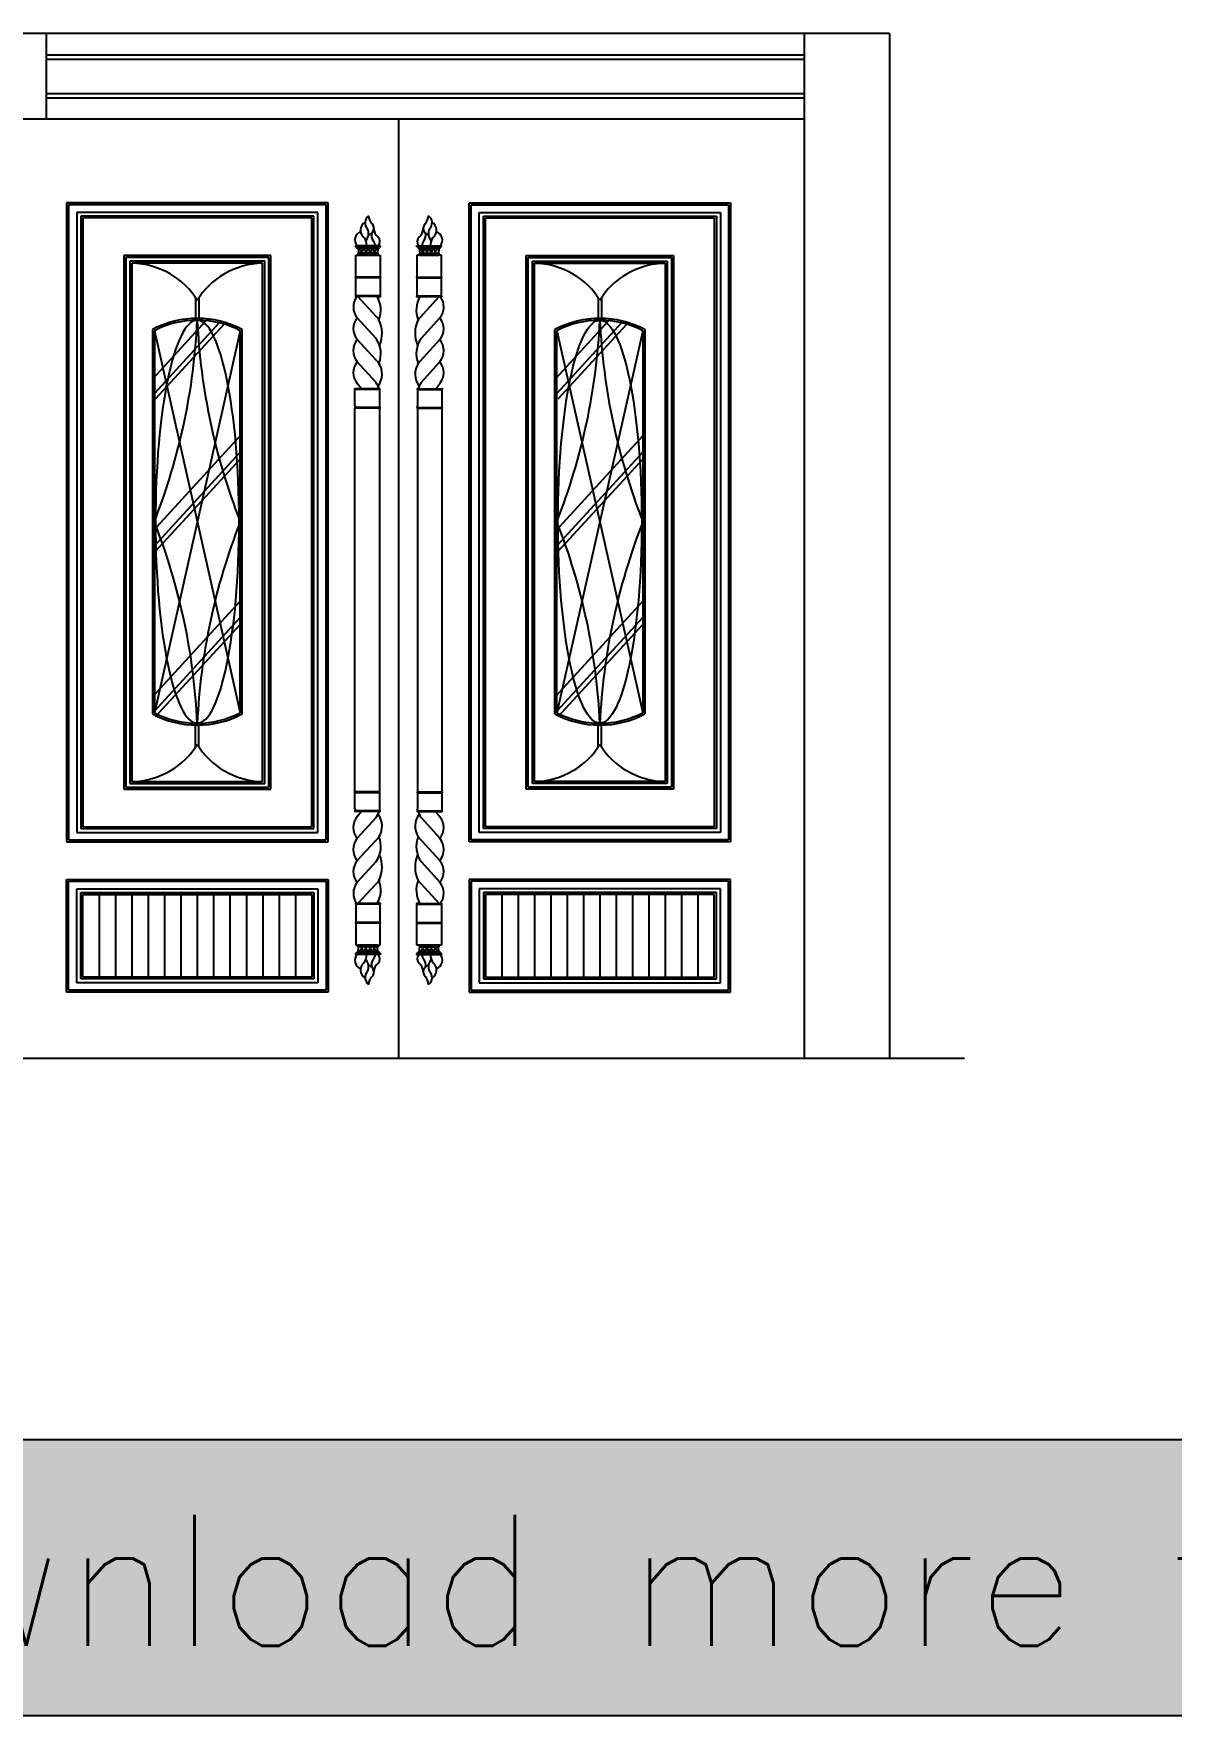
# Model space of a CAD drawing. Header units: millimetres. Extents: x 981 to 33574, y 16402 to 34985.
# Drawn here: x 19727 to 22392, y 16402 to 20340 of the extents above; entities that cross this region are included whole.
import ezdxf

# ---------------------------------------------------------------- set-up
doc = ezdxf.new("R2010")
doc.units = ezdxf.units.MM
doc.layers.add('www.cad-blocks.net', color=7, linetype='Continuous')
doc.styles.get("Standard").update_dxf_attribs({"font": 'arial.ttf'})

# ---------------------------------------------------------------- blocks, each defined once
blk = doc.blocks.new('A$C768826BD')
for p, q in [((4412.8, 2400), (212.8, 2400)), ((2437.8, 2200), (2437.8, 2400)), ((4212.8, 2400), (4212.8, 0)), ((4412.8, 2400), (4412.8, 0)), ((2437.8, 2350), (4212.8, 2350)), ((2437.8, 2340), (4212.8, 2340)), ((2437.8, 2260), (4212.8, 2260)), ((2437.8, 2250), (4212.8, 2250)), ((4212.8, 2200), (412.8, 2200)), ((3262.8, 2200), (3262.8, 0)), ((2485, 2003.4), (2485, 507.4)), ((3097.7, 2003.4), (2485, 2003.4)), ((2489.8, 1999), (2489.8, 511.8)), ((3092.9, 1999), (2489.8, 1999)), ((2508.9, 1981.4), (2508.9, 529.4)), ((3073.8, 1981.4), (2508.9, 1981.4)), ((2518.5, 1972.6), (2518.5, 538.2)), ((3064.2, 1972.6), (2518.5, 1972.6)), ((3064.2, 538.2), (3064.2, 1972.6)), ((3073.8, 529.4), (3073.8, 1981.4)), ((3092.9, 511.8), (3092.9, 1999)), ((3097.7, 507.4), (3097.7, 2003.4)), ((3428, 507.4), (3428, 2003.4)), ((3428, 2003.4), (4040.7, 2003.4)), ((3432.8, 511.8), (3432.8, 1999)), ((3432.8, 1999), (4035.9, 1999)), ((3451.9, 529.4), (3451.9, 1981.4)), ((3451.9, 1981.4), (4016.8, 1981.4)), ((3461.5, 538.2), (3461.5, 1972.6)), ((3461.5, 1972.6), (4007.2, 1972.6)), ((4007.2, 1972.6), (4007.2, 538.2)), ((4016.8, 1981.4), (4016.8, 529.4)), ((4035.9, 1999), (4035.9, 511.8)), ((4040.7, 2003.4), (4040.7, 507.4)), ((2523.3, 1968.2), (2523.3, 542.6)), ((3059.4, 1968.2), (2523.3, 1968.2)), ((3059.4, 542.6), (3059.4, 1968.2)), ((3466.3, 542.6), (3466.3, 1968.2)), ((3466.3, 1968.2), (4002.4, 1968.2)), ((4002.4, 1968.2), (4002.4, 542.6)), ((3220.5, 1903.4), (3162.1, 1903.4)), ((3162.1, 1901.2), (3162.1, 1903.4)), ((3162.4, 1901.2), (3162.1, 1901.2)), ((3220.2, 1901.2), (3162.4, 1901.2)), ((3215.4, 1897.7), (3167.2, 1897.7)), ((3167.2, 1896.8), (3167.2, 1897.7)), ((3215.4, 1896.8), (3167.2, 1896.8)), ((3168.4, 1896.8), (3167.2, 1896.8)), ((3214.3, 1896.8), (3168.4, 1896.8)), ((3168.4, 1896.8), (3169.3, 1885.8)), ((3214.3, 1896.8), (3213.3, 1885.8)), ((3214.3, 1896.8), (3215.4, 1896.8)), ((3215.4, 1896.8), (3215.4, 1897.7)), ((3220.2, 1901.2), (3220.5, 1901.2)), ((3220.5, 1901.2), (3220.5, 1903.4)), ((3305.2, 1901.2), (3305.2, 1903.4)), ((3305.2, 1903.4), (3363.6, 1903.4)), ((3305.5, 1901.2), (3305.2, 1901.2)), ((3305.5, 1901.2), (3363.3, 1901.2)), ((3310.2, 1896.8), (3310.2, 1897.7)), ((3310.2, 1897.7), (3358.5, 1897.7)), ((3311.4, 1896.8), (3310.2, 1896.8)), ((3310.2, 1896.8), (3358.5, 1896.8)), ((3311.4, 1896.8), (3312.4, 1885.8)), ((3311.4, 1896.8), (3357.3, 1896.8)), ((3357.3, 1896.8), (3356.4, 1885.8)), ((3357.3, 1896.8), (3358.5, 1896.8)), ((3358.5, 1896.8), (3358.5, 1897.7)), ((3363.3, 1901.2), (3363.6, 1901.2)), ((3363.6, 1901.2), (3363.6, 1903.4)), ((2619.1, 1880.2), (2619.1, 630.6)), ((2963.7, 1880.2), (2619.1, 1880.2)), ((2623.8, 1875.8), (2623.8, 635)), ((2958.9, 1875.8), (2623.8, 1875.8)), ((2633.4, 1867), (2633.4, 643.8)), ((2949.3, 1867), (2633.4, 1867)), ((2638.2, 1862.6), (2638.2, 648.2)), ((2944.5, 1862.6), (2638.2, 1862.6)), ((2944.5, 648.2), (2944.5, 1862.6)), ((2949.3, 643.8), (2949.3, 1867)), ((2958.9, 635), (2958.9, 1875.8)), ((2963.7, 630.6), (2963.7, 1880.2)), ((3162.6, 1829.9), (3162.6, 1881.4)), ((3162.6, 1881.4), (3220, 1881.4)), ((3213.9, 1885.8), (3168.7, 1885.8)), ((3168.7, 1885.8), (3168.7, 1885)), ((3213.9, 1885), (3168.7, 1885)), ((3213.9, 1882.1), (3168.7, 1882.1)), ((3168.7, 1882.1), (3168.7, 1881.4)), ((3213.9, 1881.4), (3168.7, 1881.4)), ((3213.3, 1885.8), (3169.3, 1885.8)), ((3213.9, 1885.8), (3213.9, 1885)), ((3213.9, 1882.1), (3213.9, 1881.4)), ((3220, 1881.4), (3220, 1829.9)), ((3363.1, 1881.4), (3305.6, 1881.4)), ((3305.6, 1881.4), (3305.6, 1829.9)), ((3311.7, 1885.8), (3311.7, 1885)), ((3311.7, 1885.8), (3357, 1885.8)), ((3311.7, 1885), (3357, 1885)), ((3311.7, 1882.1), (3311.7, 1881.4)), ((3311.7, 1882.1), (3357, 1882.1)), ((3311.7, 1881.4), (3357, 1881.4)), ((3312.4, 1885.8), (3356.4, 1885.8)), ((3357, 1885.8), (3357, 1885)), ((3357, 1882.1), (3357, 1881.4)), ((3363.1, 1829.9), (3363.1, 1881.4)), ((3562, 630.6), (3562, 1880.2)), ((3562, 1880.2), (3906.6, 1880.2)), ((3566.8, 635), (3566.8, 1875.8)), ((3566.8, 1875.8), (3901.8, 1875.8)), ((3576.4, 643.8), (3576.4, 1867)), ((3576.4, 1867), (3892.3, 1867)), ((3581.2, 648.2), (3581.2, 1862.6)), ((3581.2, 1862.6), (3887.5, 1862.6)), ((3887.5, 1862.6), (3887.5, 648.2)), ((3892.3, 1867), (3892.3, 643.8)), ((3901.8, 1875.8), (3901.8, 635)), ((3906.6, 1880.2), (3906.6, 630.6)), ((3220, 1829.9), (3162.6, 1829.9)), ((3220, 1828.1), (3162.6, 1828.1)), ((3162.6, 1785.9), (3162.6, 1828.1)), ((3220, 1828.1), (3220, 1785.9)), ((3305.6, 1829.9), (3363.1, 1829.9)), ((3305.6, 1828.1), (3305.6, 1785.9)), ((3305.6, 1828.1), (3363.1, 1828.1)), ((3363.1, 1785.9), (3363.1, 1828.1)), ((2787.5, 1780.9), (2787.5, 1733.1)), ((2795.2, 1780.9), (2795.2, 1733.1)), ((3220.1, 1784.1), (3162.5, 1784.1)), ((3220, 1785.9), (3162.6, 1785.9)), ((3218.6, 1728.1), (3167.6, 1784.1)), ((3305.6, 1785.9), (3363.1, 1785.9)), ((3305.6, 1784.1), (3363.2, 1784.1)), ((3307.1, 1728.1), (3358.1, 1784.1)), ((3730.5, 1780.9), (3730.5, 1733.1)), ((3738.2, 1780.9), (3738.2, 1733.1)), ((3210.1, 1685.8), (3166, 1734.2)), ((3315.6, 1685.8), (3359.7, 1734.2)), ((2686.1, 1706.7), (2686.1, 807.1)), ((2688.2, 1592.7), (2812, 1727.8)), ((2690.9, 1704.2), (2690.9, 809.6)), ((2690.9, 1704.2), (2891.8, 809.6)), ((2891.8, 1704.2), (2690.9, 809.6)), ((2691.6, 1558.2), (2842.4, 1722.7)), ((2693.8, 1544.6), (2854.3, 1719.5)), ((2891.8, 809.6), (2891.8, 1704.2)), ((2896.6, 807.1), (2896.6, 1706.7)), ((3629.1, 807.1), (3629.1, 1706.7)), ((3631.1, 1592.7), (3755, 1727.8)), ((3834.8, 1704.2), (3633.9, 809.6)), ((3633.9, 1704.2), (3834.8, 809.6)), ((3633.9, 809.6), (3633.9, 1704.2)), ((3634.5, 1558.2), (3785.4, 1722.7)), ((3636.8, 1544.6), (3797.2, 1719.5)), ((3834.8, 1704.2), (3834.8, 809.6)), ((3839.6, 1706.7), (3839.6, 807.1)), ((3218.6, 1625.8), (3166, 1683.6)), ((3307.1, 1625.8), (3359.7, 1683.6)), ((3210.1, 1582.8), (3166, 1631.2)), ((3315.6, 1582.8), (3359.7, 1631.2)), ((3175.8, 1568.5), (3166, 1580.6)), ((3349.9, 1568.5), (3359.7, 1580.6)), ((3218.2, 1568.5), (3160.8, 1568.5)), ((3218.2, 1566.8), (3160.8, 1566.8)), ((3160.8, 1529.3), (3160.8, 1566.8)), ((3218.2, 1566.8), (3218.2, 1529.3)), ((3307.5, 1568.5), (3364.9, 1568.5)), ((3307.5, 1566.8), (3307.5, 1529.3)), ((3307.5, 1566.8), (3364.9, 1566.8)), ((3364.9, 1529.3), (3364.9, 1566.8)), ((3160.8, 624), (3160.8, 1522.9)), ((3218.7, 1524.5), (3161.3, 1524.5)), ((3218.7, 1522.8), (3161.3, 1522.8)), ((3218.2, 1522.8), (3218.2, 624)), ((3307, 1524.5), (3364.4, 1524.5)), ((3307, 1522.8), (3364.4, 1522.8)), ((3307.5, 1522.8), (3307.5, 624)), ((3364.9, 624), (3364.9, 1522.9)), ((2688.2, 1235.7), (2891.8, 1457.8)), ((3631.1, 1235.7), (3834.8, 1457.8)), ((2691.6, 1201.2), (2891.8, 1419.6)), ((3634.5, 1201.2), (3834.8, 1419.6)), ((2693.8, 1187.6), (2891.8, 1403.5)), ((3636.8, 1187.6), (3834.8, 1403.5)), ((2688.2, 848.5), (2891.8, 1070.6)), ((3631.1, 848.5), (3834.8, 1070.6)), ((2691.6, 814), (2891.8, 1032.3)), ((3634.5, 814), (3834.8, 1032.3)), ((2693.8, 800.4), (2891.8, 1016.3)), ((3636.8, 800.4), (3834.8, 1016.3)), ((2787.5, 729.9), (2787.5, 780.7)), ((2795.2, 729.9), (2795.2, 780.7)), ((3730.5, 729.9), (3730.5, 780.7)), ((3738.2, 729.9), (3738.2, 780.7)), ((2619.1, 630.6), (2963.7, 630.6)), ((2623.8, 635), (2958.9, 635)), ((2633.4, 643.8), (2949.3, 643.8)), ((2638.2, 648.2), (2944.5, 648.2)), ((3906.6, 630.6), (3562, 630.6)), ((3901.8, 635), (3566.8, 635)), ((3892.3, 643.8), (3576.4, 643.8)), ((3887.5, 648.2), (3581.2, 648.2)), ((3218.2, 624), (3160.8, 624)), ((3160.8, 584.7), (3160.8, 622.2)), ((3218.2, 622.2), (3160.8, 622.2)), ((3218.2, 622.2), (3218.2, 584.7)), ((3307.5, 624), (3364.9, 624)), ((3307.5, 622.2), (3307.5, 584.7)), ((3307.5, 622.2), (3364.9, 622.2)), ((3364.9, 584.7), (3364.9, 622.2)), ((3218.7, 580), (3161.3, 580)), ((3218.7, 578.2), (3161.3, 578.2)), ((3175.8, 578.2), (3166, 566.1)), ((3210.1, 563.9), (3166, 515.5)), ((3307, 580), (3364.4, 580)), ((3307, 578.2), (3364.4, 578.2)), ((3315.6, 563.9), (3359.7, 515.5)), ((3349.9, 578.2), (3359.7, 566.1)), ((2508.9, 529.4), (3073.8, 529.4)), ((2518.5, 538.2), (3064.2, 538.2)), ((2523.3, 542.6), (3059.4, 542.6)), ((3218.6, 520.9), (3166, 463.2)), ((3307.1, 520.9), (3359.7, 463.2)), ((4016.8, 529.4), (3451.9, 529.4)), ((4007.2, 538.2), (3461.5, 538.2)), ((4002.4, 542.6), (3466.3, 542.6)), ((2485, 507.4), (3097.7, 507.4)), ((2489.8, 511.8), (3092.9, 511.8)), ((4040.7, 507.4), (3428, 507.4)), ((4035.9, 511.8), (3432.8, 511.8)), ((3210.1, 461), (3166, 412.6)), ((3315.6, 461), (3359.7, 412.6)), ((2485, 419.4), (3097.7, 419.4)), ((2485, 155.4), (2485, 419.4)), ((2489.8, 415), (3092.9, 415)), ((2489.8, 159.8), (2489.8, 415)), ((2508.9, 397.4), (3073.8, 397.4)), ((2508.9, 177.4), (2508.9, 397.4)), ((3073.8, 397.4), (3073.8, 177.4)), ((3092.9, 415), (3092.9, 159.8)), ((3097.7, 419.4), (3097.7, 155.4)), ((3218.6, 418.6), (3167.6, 362.6)), ((3307.1, 418.6), (3358.1, 362.6)), ((4040.7, 419.4), (3428, 419.4)), ((3428, 419.4), (3428, 155.4)), ((4035.9, 415), (3432.8, 415)), ((3432.8, 415), (3432.8, 159.8)), ((4016.8, 397.4), (3451.9, 397.4)), ((3451.9, 397.4), (3451.9, 177.4)), ((4016.8, 177.4), (4016.8, 397.4)), ((4035.9, 159.8), (4035.9, 415)), ((4040.7, 155.4), (4040.7, 419.4)), ((2518.5, 388.6), (3064.2, 388.6)), ((2518.5, 186.2), (2518.5, 388.6)), ((2523.3, 384.2), (3059.4, 384.2)), ((2523.3, 190.6), (2523.3, 384.2)), ((2561.6, 384.2), (2561.6, 190.6)), ((2599.9, 384.2), (2599.9, 190.6)), ((2638.2, 384.2), (2638.2, 190.6)), ((2676.5, 384.2), (2676.5, 190.6)), ((2714.8, 384.2), (2714.8, 190.6)), ((2753.1, 384.2), (2753.1, 190.6)), ((2791.4, 384.2), (2791.4, 190.6)), ((2829.7, 384.2), (2829.7, 190.6)), ((2868, 384.2), (2868, 190.6)), ((2906.4, 384.2), (2906.4, 190.6)), ((2944.7, 384.2), (2944.7, 190.6)), ((2983, 384.2), (2983, 190.6)), ((3021.3, 384.2), (3021.3, 190.6)), ((3059.4, 384.2), (3059.4, 190.6)), ((3064.2, 388.6), (3064.2, 186.2)), ((3220.1, 362.6), (3162.5, 362.6)), ((3162.6, 360.9), (3162.6, 318.6)), ((3220, 360.9), (3162.6, 360.9)), ((3220, 318.6), (3220, 360.9)), ((3305.6, 362.6), (3363.2, 362.6)), ((3305.6, 318.6), (3305.6, 360.9)), ((3305.6, 360.9), (3363.1, 360.9)), ((3363.1, 360.9), (3363.1, 318.6)), ((4007.2, 388.6), (3461.5, 388.6)), ((3461.5, 388.6), (3461.5, 186.2)), ((4002.4, 384.2), (3466.3, 384.2)), ((3466.3, 384.2), (3466.3, 190.6)), ((3504.4, 384.2), (3504.4, 190.6)), ((3542.7, 384.2), (3542.7, 190.6)), ((3581, 384.2), (3581, 190.6)), ((3619.3, 384.2), (3619.3, 190.6)), ((3657.6, 384.2), (3657.6, 190.6)), ((3695.9, 384.2), (3695.9, 190.6)), ((3734.3, 384.2), (3734.3, 190.6)), ((3772.6, 384.2), (3772.6, 190.6)), ((3810.9, 384.2), (3810.9, 190.6)), ((3849.2, 384.2), (3849.2, 190.6)), ((3887.5, 384.2), (3887.5, 190.6)), ((3925.8, 384.2), (3925.8, 190.6)), ((3964.1, 384.2), (3964.1, 190.6)), ((4002.4, 190.6), (4002.4, 384.2)), ((4007.2, 186.2), (4007.2, 388.6)), ((3220, 318.6), (3162.6, 318.6)), ((3162.6, 316.9), (3162.6, 265.4)), ((3220, 316.9), (3162.6, 316.9)), ((3220, 265.4), (3220, 316.9)), ((3305.6, 318.6), (3363.1, 318.6)), ((3305.6, 265.4), (3305.6, 316.9)), ((3305.6, 316.9), (3363.1, 316.9)), ((3363.1, 316.9), (3363.1, 265.4)), ((3162.4, 245.6), (3162.1, 245.6)), ((3162.1, 245.6), (3162.1, 243.4)), ((3220.5, 243.4), (3162.1, 243.4)), ((3220.2, 245.6), (3162.4, 245.6)), ((3162.6, 265.4), (3220, 265.4)), ((3168.4, 250), (3167.2, 250)), ((3167.2, 250), (3167.2, 249.1)), ((3215.4, 250), (3167.2, 250)), ((3215.4, 249.1), (3167.2, 249.1)), ((3168.4, 250), (3169.3, 261)), ((3214.3, 250), (3168.4, 250)), ((3168.7, 264.6), (3168.7, 265.4)), ((3213.9, 265.4), (3168.7, 265.4)), ((3213.9, 264.6), (3168.7, 264.6)), ((3168.7, 261), (3168.7, 261.7)), ((3213.9, 261.7), (3168.7, 261.7)), ((3213.9, 261), (3168.7, 261)), ((3213.3, 261), (3169.3, 261)), ((3214.3, 250), (3213.3, 261)), ((3213.9, 264.6), (3213.9, 265.4)), ((3213.9, 261), (3213.9, 261.7)), ((3214.3, 250), (3215.4, 250)), ((3215.4, 250), (3215.4, 249.1)), ((3220.2, 245.6), (3220.5, 245.6)), ((3220.5, 245.6), (3220.5, 243.4)), ((3305.5, 245.6), (3305.2, 245.6)), ((3305.2, 245.6), (3305.2, 243.4)), ((3305.2, 243.4), (3363.6, 243.4)), ((3305.5, 245.6), (3363.3, 245.6)), ((3363.1, 265.4), (3305.6, 265.4)), ((3311.4, 250), (3310.2, 250)), ((3310.2, 250), (3310.2, 249.1)), ((3310.2, 250), (3358.5, 250)), ((3310.2, 249.1), (3358.5, 249.1)), ((3311.4, 250), (3312.4, 261)), ((3311.4, 250), (3357.3, 250)), ((3311.7, 264.6), (3311.7, 265.4)), ((3311.7, 265.4), (3357, 265.4)), ((3311.7, 264.6), (3357, 264.6)), ((3311.7, 261), (3311.7, 261.7)), ((3311.7, 261.7), (3357, 261.7)), ((3311.7, 261), (3357, 261)), ((3312.4, 261), (3356.4, 261)), ((3357.3, 250), (3356.4, 261)), ((3357, 264.6), (3357, 265.4)), ((3357, 261), (3357, 261.7)), ((3357.3, 250), (3358.5, 250)), ((3358.5, 250), (3358.5, 249.1)), ((3363.3, 245.6), (3363.6, 245.6)), ((3363.6, 245.6), (3363.6, 243.4)), ((3092.9, 159.8), (2489.8, 159.8)), ((3073.8, 177.4), (2508.9, 177.4)), ((3064.2, 186.2), (2518.5, 186.2)), ((3059.4, 190.6), (2523.3, 190.6)), ((3432.8, 159.8), (4035.9, 159.8)), ((3451.9, 177.4), (4016.8, 177.4)), ((3461.5, 186.2), (4007.2, 186.2)), ((3466.3, 190.6), (4002.4, 190.6)), ((3097.7, 155.4), (2485, 155.4)), ((3428, 155.4), (4040.7, 155.4)), ((4588.8, 0), (0, 0))]:
    blk.add_line(p, q)
for centre, major_axis, ratio, start_param, end_param in [((3208, 1957.3), (23.6, 0), 0.918905, 2.288933, 3.871884), ((3225.4, 1974.8), (32.9, 0), 0.918905, 3.180218, 3.864419), ((3300.3, 1974.8), (-32.9, 0), 0.918905, 2.418766, 3.102968), ((3317.7, 1957.3), (-23.6, 0), 0.918905, 2.411302, 3.994253), ((3183.6, 1916.9), (23.3, 0), 0.918905, 1.99963, 3.825516), ((3199.1, 1939.5), (25.4, 0), 0.918905, 2.186928, 3.946834), ((3162.8, 1932), (30, 0), 0.918905, -0.669737, 0.403658), ((3187.5, 1944.1), (17.6, 0), 0.918905, -1.276214, 0.722826), ((3225.6, 1927.9), (-26.5, 0), 0.918905, -0.182612, 0.581048), ((3233.2, 1943.5), (28.2, 0), 0.918905, 3.151049, 3.970581), ((3292.5, 1943.5), (-28.2, 0), 0.918905, 2.312604, 3.132136), ((3338.2, 1944.1), (-17.6, 0), 0.918905, -0.722826, 1.276214), ((3300, 1927.9), (26.5, 0), 0.918905, -0.581048, 0.182612), ((3362.9, 1932), (-30, 0), 0.918905, -0.403658, 0.669737), ((3326.6, 1939.5), (25.4, 0), 0.918905, -0.805241, 0.954664), ((3342.1, 1916.9), (23.3, 0), 0.918905, -0.683923, 1.141963), ((3162.3, 1899.1), (-2.29, 0), 0.918905, 3.242066, 4.665632), ((3166.8, 1899.7), (2.28, 0), 0.918905, 3.347746, 4.863458), ((3191.4, 1883), (-24.7, 0), 0.918905, -0.652526, -0.412835), ((3152.2, 1883), (24.7, 0), 0.918905, 0.122339, 0.652526), ((3201.1, 1883), (-24.7, 0), 0.918905, -0.652526, -0.122339), ((3159, 1905.8), (-29, 0), 0.918905, 3.049839, 3.826118), ((3161.9, 1883), (24.7, 0), 0.918905, 0.122339, 0.652526), ((3210.9, 1883), (-24.7, 0), 0.918905, -0.652526, -0.122339), ((3171.7, 1883), (24.7, 0), 0.918905, 0.122339, 0.652526), ((3220.7, 1883), (-24.7, 0), 0.918905, -0.652526, -0.122339), ((3181.5, 1883), (24.7, 0), 0.918905, 0.122339, 0.652526), ((3190.3, 1903.8), (17.6, 0), 0.918905, -0.027932, 0.722826), ((3230.4, 1883), (-24.7, 0), 0.918905, -0.652526, -0.122339), ((3191.2, 1883), (-24.7, 0), 0.918905, 3.554427, 3.794119), ((3202.9, 1913.5), (-16.4, 0), 0.918905, 2.409602, 3.954287), ((3215.8, 1899.7), (-2.28, 0), 0.918905, 1.419728, 2.935439), ((3220.3, 1899.1), (2.29, 0), 0.918905, 1.617554, 3.041119), ((3322.8, 1913.5), (-16.4, 0), 0.918905, -0.812694, 0.731991), ((3305.4, 1899.1), (-2.29, 0), 0.918905, 3.242066, 4.665632), ((3309.9, 1899.7), (2.28, 0), 0.918905, 3.347746, 4.863458), ((3334.4, 1883), (24.7, 0), 0.918905, 2.489066, 2.728758), ((3295.2, 1883), (24.7, 0), 0.918905, 0.122339, 0.652526), ((3335.4, 1903.8), (17.6, 0), 0.918905, 2.418766, 3.169524), ((3344.2, 1883), (-24.7, 0), 0.918905, -0.652526, -0.122339), ((3305, 1883), (24.7, 0), 0.918905, 0.122339, 0.652526), ((3354, 1883), (-24.7, 0), 0.918905, -0.652526, -0.122339), ((3314.8, 1883), (24.7, 0), 0.918905, 0.122339, 0.652526), ((3366.7, 1905.8), (-29, 0), 0.918905, -0.684525, 0.091753), ((3363.8, 1883), (-24.7, 0), 0.918905, -0.652526, -0.122339), ((3324.5, 1883), (24.7, 0), 0.918905, 0.122339, 0.652526), ((3373.5, 1883), (-24.7, 0), 0.918905, -0.652526, -0.122339), ((3334.3, 1883), (24.7, 0), 0.918905, 0.412835, 0.652526), ((3358.9, 1899.7), (-2.28, 0), 0.918905, 1.419728, 2.935439), ((3363.4, 1899.1), (2.29, 0), 0.918905, 1.617554, 3.041119), ((2631.5, 1696.2), (181.3, 0), 0.918905, 0.490378, 1.533536), ((2951.2, 1696.2), (-181.3, 0), 0.918905, -1.533536, -0.490378), ((3169, 1883.6), (-1.62, 0), 0.918905, -1.389168, 1.389168), ((3213.6, 1883.6), (1.62, 0), 0.918905, -1.389168, 1.389168), ((3312, 1883.6), (-1.62, 0), 0.918905, -1.389168, 1.389168), ((3356.7, 1883.6), (1.62, 0), 0.918905, -1.389168, 1.389168), ((3574.4, 1696.2), (181.3, 0), 0.918905, 0.490378, 1.533536), ((3894.2, 1696.2), (-181.3, 0), 0.918905, -1.533536, -0.490378), ((3162.5, 1829), (-0.959, 0), 0.918905, 4.661809, 7.904562), ((3220.1, 1829), (-0.959, 0), 0.918905, 1.520216, 4.762969), ((3305.6, 1829), (-0.959, 0), 0.918905, 4.661809, 7.904562), ((3363.2, 1829), (-0.959, 0), 0.918905, 1.520216, 4.762969), ((3204.6, 1760), (-47.7, 0), 0.918905, -0.58067, 0.631327), ((3162.5, 1785), (-0.959, 0), 0.918905, 4.661809, 7.904562), ((3150.2, 1752.7), (-71.2, 0), 0.918905, 2.786094, 3.641639), ((3169.3, 1807.9), (-54.8, 0), 0.918905, 2.553376, 2.649072), ((3220.1, 1785), (-0.959, 0), 0.918905, 1.520216, 4.762969), ((3375.5, 1752.7), (71.2, 0), 0.918905, 2.641546, 3.497091), ((3305.6, 1785), (-0.959, 0), 0.918905, 4.661809, 7.904562), ((3356.4, 1807.9), (54.8, 0), 0.918905, 3.634114, 3.729809), ((3321.1, 1760), (-47.7, 0), 0.918905, 2.510265, 3.722262), ((3363.2, 1785), (-0.959, 0), 0.918905, 1.520216, 4.762969), ((2791.4, 1542.8), (-207.2, 0), 0.918905, 4.179491, 5.245287), ((2791.4, 1542.8), (-202.4, 0), 0.918905, 4.19295, 5.231828), ((3201.8, 1709.1), (-45, 0), 0.918905, -0.650819, 0.668345), ((3323.8, 1709.1), (45, 0), 0.918905, -0.668345, 0.650819), ((3734.3, 1542.8), (207.2, 0), 0.918905, 1.037898, 2.103694), ((3734.3, 1542.8), (202.4, 0), 0.918905, 1.051357, 2.090235), ((1053.2, 1796.3), (-1739.7, 0), 0.918905, 2.797417, 3.099311), ((2791.4, 1256.9), (0, 471.8), 0.207718, 3.141593, 9.424778), ((4529.5, 1796.3), (-1739.7, 0), 0.918905, 0.042281, 0.344175), ((3141, 1698.5), (-83.3, 0), 0.918905, 2.756716, 3.565636), ((3384.7, 1698.5), (83.3, 0), 0.918905, 2.717549, 3.526469), ((1996.2, 1796.3), (1739.7, 0), 0.918905, -0.344175, -0.042281), ((5472.5, 1796.3), (-1739.7, 0), 0.918905, 0.042281, 0.344175), ((3205.6, 1657.4), (-48.8, 0), 0.918905, -0.623216, 0.624729), ((3150.2, 1650.4), (71.2, 0), 0.918905, -0.355499, 0.570057), ((3375.5, 1650.4), (-71.2, 0), 0.918905, -0.570057, 0.355499), ((3320.1, 1657.4), (-48.8, 0), 0.918905, 2.516864, 3.764809), ((3202.7, 1605.9), (-45.9, 0), 0.918905, -0.644467, 0.642901), ((3169.3, 1602.7), (-54.8, 0), 0.918905, 2.553376, 3.659955), ((3356.4, 1602.7), (54.8, 0), 0.918905, 2.62323, 3.729809), ((3323, 1605.9), (45.9, 0), 0.918905, -0.642901, 0.644467), ((3129.7, 1540.9), (92.5, 0), 0.918905, 0.331485, 0.516139), ((3396, 1540.9), (-92.5, 0), 0.918905, -0.516139, -0.331485), ((3160.7, 1567.6), (-0.959, 0), 0.918905, 4.661809, 7.904562), ((3218.3, 1567.6), (-0.959, 0), 0.918905, 1.520216, 4.762969), ((3307.4, 1567.6), (-0.959, 0), 0.918905, 4.661809, 7.904562), ((3365, 1567.6), (-0.959, 0), 0.918905, 1.520216, 4.762969), ((3161.2, 1523.6), (-0.959, 0), 0.918905, 4.661809, 7.904562), ((3883.3, 1566.5), (-723.7, 0), 0.918905, 0.055959, 0.063135), ((3900.5, 1569.4), (-683.7, 0), 0.918905, 0.063951, 0.07155), ((3218.8, 1523.6), (-0.959, 0), 0.918905, 1.520216, 4.762969), ((3306.9, 1523.6), (-0.959, 0), 0.918905, 4.661809, 7.904562), ((2625.2, 1569.4), (-683.7, 0), 0.918905, 3.070042, 3.077641), ((3364.5, 1523.6), (-0.959, 0), 0.918905, 1.520216, 4.762969), ((2642.4, 1566.5), (-723.7, 0), 0.918905, 3.078458, 3.085633), ((1053.2, 717.5), (1739.7, 0), 0.918905, 0.042281, 0.344175), ((4529.5, 717.5), (-1739.7, 0), 0.918905, -0.344175, -0.042281), ((1996.2, 717.5), (1739.7, 0), 0.918905, 0.042281, 0.344175), ((5472.5, 717.5), (-1739.7, 0), 0.918905, -0.344175, -0.042281), ((2791.4, 971.1), (-207.2, 0), 0.918905, 1.037898, 2.103694), ((2791.4, 971.1), (202.4, 0), 0.918905, 4.19295, 5.231828), ((3734.3, 971.1), (207.2, 0), 0.918905, 4.179491, 5.245287), ((3734.3, 971.1), (-202.4, 0), 0.918905, 1.051357, 2.090235), ((2631.5, 814.6), (-181.3, 0), 0.918905, 1.608056, 2.651214), ((2951.2, 814.6), (181.3, 0), 0.918905, 3.631971, 4.675129), ((3574.4, 814.6), (-181.3, 0), 0.918905, 1.608056, 2.651214), ((3894.2, 814.6), (181.3, 0), 0.918905, 3.631971, 4.675129), ((3160.7, 623.1), (-0.959, 0), 0.918905, 4.661809, 7.904562), ((3218.3, 623.1), (-0.959, 0), 0.918905, 1.520216, 4.762969), ((3307.4, 623.1), (-0.959, 0), 0.918905, 4.661809, 7.904562), ((3365, 623.1), (-0.959, 0), 0.918905, 1.520216, 4.762969), ((3202.7, 540.8), (45.9, 0), 0.918905, 2.498692, 3.78606), ((3161.2, 579.1), (-0.959, 0), 0.918905, 4.661809, 7.904562), ((3883.3, 621.9), (723.7, 0), 0.918905, 3.197552, 3.204728), ((3129.7, 605.9), (-92.5, 0), 0.918905, 2.625453, 2.810108), ((3169.3, 544.1), (-54.8, 0), 0.918905, 2.62323, 3.729809), ((3900.5, 624.9), (-683.7, 0), 0.918905, 0.063951, 0.07155), ((3218.8, 579.1), (-0.959, 0), 0.918905, 1.520216, 4.762969), ((3356.4, 544.1), (54.8, 0), 0.918905, 2.553376, 3.659955), ((3306.9, 579.1), (-0.959, 0), 0.918905, 4.661809, 7.904562), ((2625.2, 624.9), (-683.7, 0), 0.918905, 3.070042, 3.077641), ((3396, 605.9), (92.5, 0), 0.918905, 3.473077, 3.657732), ((3323, 540.8), (-45.9, 0), 0.918905, 2.497125, 3.784494), ((3364.5, 579.1), (-0.959, 0), 0.918905, 1.520216, 4.762969), ((2642.4, 621.9), (-723.7, 0), 0.918905, 3.078458, 3.085633), ((3205.6, 489.3), (-48.8, 0), 0.918905, -0.624729, 0.623216), ((3150.2, 496.3), (-71.2, 0), 0.918905, 2.571536, 3.497091), ((3375.5, 496.3), (71.2, 0), 0.918905, 2.786094, 3.711649), ((3320.1, 489.3), (48.8, 0), 0.918905, -0.623216, 0.624729), ((3141, 448.3), (83.3, 0), 0.918905, -0.424044, 0.384876), ((3384.7, 448.3), (-83.3, 0), 0.918905, -0.384876, 0.424044), ((3201.8, 437.6), (45, 0), 0.918905, 2.473248, 3.792412), ((3323.8, 437.6), (-45, 0), 0.918905, 2.490774, 3.809937), ((3204.6, 386.7), (47.7, 0), 0.918905, 2.510265, 3.722262), ((3150.2, 394), (71.2, 0), 0.918905, -0.500046, 0.355499), ((3375.5, 394), (-71.2, 0), 0.918905, -0.355499, 0.500046), ((3321.1, 386.7), (-47.7, 0), 0.918905, 2.560923, 3.77292), ((3162.5, 361.8), (-0.959, 0), 0.918905, 4.661809, 7.904562), ((3169.3, 338.8), (54.8, 0), 0.918905, 0.492521, 0.588216), ((3220.1, 361.8), (-0.959, 0), 0.918905, 1.520216, 4.762969), ((3305.6, 361.8), (-0.959, 0), 0.918905, 4.661809, 7.904562), ((3356.4, 338.8), (-54.8, 0), 0.918905, -0.588216, -0.492521), ((3363.2, 361.8), (-0.959, 0), 0.918905, 1.520216, 4.762969), ((3162.5, 317.8), (-0.959, 0), 0.918905, 4.661809, 7.904562), ((3220.1, 317.8), (-0.959, 0), 0.918905, 1.520216, 4.762969), ((3305.6, 317.8), (-0.959, 0), 0.918905, 4.661809, 7.904562), ((3363.2, 317.8), (-0.959, 0), 0.918905, 1.520216, 4.762969), ((3183.6, 229.8), (-23.3, 0), 0.918905, -0.683923, 1.141963), ((3162.3, 247.7), (2.29, 0), 0.918905, -1.524039, -0.100474), ((3166.8, 247), (-2.28, 0), 0.918905, 4.56132, 6.077032), ((3169, 263.2), (1.62, 0), 0.918905, 1.752424, 4.530761), ((3191.4, 263.7), (24.7, 0), 0.918905, 3.554427, 3.794119), ((3152.2, 263.7), (-24.7, 0), 0.918905, 2.489066, 3.019253), ((3201.1, 263.7), (24.7, 0), 0.918905, 3.263932, 3.794119), ((3161.9, 263.7), (-24.7, 0), 0.918905, 2.489066, 3.019253), ((3159, 240.9), (29, 0), 0.918905, -0.684525, 0.091753), ((3210.9, 263.7), (24.7, 0), 0.918905, 3.263932, 3.794119), ((3171.7, 263.7), (-24.7, 0), 0.918905, 2.489066, 3.019253), ((3220.7, 263.7), (24.7, 0), 0.918905, 3.263932, 3.794119), ((3181.5, 263.7), (-24.7, 0), 0.918905, 2.489066, 3.019253), ((3190.3, 242.9), (17.6, 0), 0.918905, -0.722826, 0.027932), ((3230.4, 263.7), (24.7, 0), 0.918905, 3.263932, 3.794119), ((3191.2, 263.7), (24.7, 0), 0.918905, -0.652526, -0.412835), ((3213.6, 263.2), (1.62, 0), 0.918905, -1.389168, 1.389168), ((3202.9, 233.3), (-16.4, 0), 0.918905, 2.328898, 3.873583), ((3215.8, 247), (2.28, 0), 0.918905, 0.206153, 1.721865), ((3220.3, 247.7), (-2.29, 0), 0.918905, 0.100474, 1.524039), ((3322.8, 233.3), (-16.4, 0), 0.918905, -0.731991, 0.812694), ((3305.4, 247.7), (2.29, 0), 0.918905, -1.524039, -0.100474), ((3309.9, 247), (-2.28, 0), 0.918905, 4.56132, 6.077032), ((3312, 263.2), (1.62, 0), 0.918905, 1.752424, 4.530761), ((3334.4, 263.7), (-24.7, 0), 0.918905, 0.412835, 0.652526), ((3295.2, 263.7), (-24.7, 0), 0.918905, 2.489066, 3.019253), ((3335.4, 242.9), (-17.6, 0), 0.918905, -0.027932, 0.722826), ((3344.2, 263.7), (24.7, 0), 0.918905, 3.263932, 3.794119), ((3305, 263.7), (-24.7, 0), 0.918905, 2.489066, 3.019253), ((3354, 263.7), (24.7, 0), 0.918905, 3.263932, 3.794119), ((3314.8, 263.7), (-24.7, 0), 0.918905, 2.489066, 3.019253), ((3366.7, 240.9), (-29, 0), 0.918905, -0.091753, 0.684525), ((3363.8, 263.7), (24.7, 0), 0.918905, 3.263932, 3.794119), ((3324.5, 263.7), (-24.7, 0), 0.918905, 2.489066, 3.019253), ((3373.5, 263.7), (24.7, 0), 0.918905, 3.263932, 3.794119), ((3342.1, 229.8), (23.3, 0), 0.918905, -1.141963, 0.683923), ((3334.3, 263.7), (-24.7, 0), 0.918905, 2.489066, 2.728758), ((3356.7, 263.2), (1.62, 0), 0.918905, -1.389168, 1.389168), ((3358.9, 247), (2.28, 0), 0.918905, 0.206153, 1.721865), ((3363.4, 247.7), (-2.29, 0), 0.918905, 0.100474, 1.524039), ((3199.1, 207.3), (25.4, 0), 0.918905, 2.336351, 4.096257), ((3208, 189.5), (23.6, 0), 0.918905, 2.411302, 3.994253), ((3162.8, 214.8), (-30, 0), 0.918905, 2.737935, 3.81133), ((3187.5, 202.7), (-17.6, 0), 0.918905, 2.418766, 4.417807), ((3225.6, 218.8), (26.5, 0), 0.918905, 2.560544, 3.324204), ((3233.2, 203.3), (-28.2, 0), 0.918905, -0.828989, -0.009457), ((3292.5, 203.3), (28.2, 0), 0.918905, 0.009457, 0.828989), ((3338.2, 202.7), (17.6, 0), 0.918905, 1.865378, 3.864419), ((3300, 218.8), (-26.5, 0), 0.918905, 2.958981, 3.722641), ((3362.9, 214.8), (30, 0), 0.918905, 2.471855, 3.545251), ((3317.7, 189.5), (-23.6, 0), 0.918905, 2.288933, 3.871884), ((3326.6, 207.3), (-25.4, 0), 0.918905, 2.186928, 3.946834), ((3225.4, 172), (-32.9, 0), 0.918905, -0.722826, -0.038625), ((3300.3, 172), (32.9, 0), 0.918905, 0.038625, 0.722826)]:
    blk.add_ellipse(centre, major_axis=major_axis, ratio=ratio, start_param=start_param, end_param=end_param)
at = {"extrusion": (0, 0, -1)}
blk.add_ellipse((3734.3, 1256.9), major_axis=(0, 471.8), ratio=0.207718, start_param=3.141593, end_param=9.424778, dxfattribs=at)
blk = doc.blocks.new('FORMAT')
at = {"true_color": 0x546d8e}
h = blk.add_hatch(color=155, dxfattribs=at)
h.set_gradient(color1=(68, 68, 68), color2=(84, 109, 142), tint=1)
h.paths.add_polyline_path([(4710.3, 17047.8), (4710.3, 16401.7), (33574, 16401.7), (33574, 17047.8)])
at = {"color": 155, "true_color": 0x546d8e}
for p, q in [((4710.3, 17047.8), (33574, 17047.8)), ((4710.3, 16401.7), (33574, 16401.7))]:
    blk.add_line(p, q, dxfattribs=at)
at = {"layer": 'www.cad-blocks.net', "insert": (19011.3, 16871.6), "char_height": 307.125, "attachment_point": 1}
blk.add_mtext_dynamic_manual_height_columns('{\\Fsimplex|c0;\\C255;\\c16777215;download more free cad collection at: www.cad-blocks.net}', width=45138.163, gutter_width=12.5, heights=[0], dxfattribs=at)

msp = doc.modelspace()

# ---------------------------------------------------------------- block references
msp.add_blockref('A$C768826BD', (17318.7, 17940.1))
at = {"layer": 'www.cad-blocks.net'}
msp.add_blockref('FORMAT', (0, 0), dxfattribs=at)

doc.saveas('drawing.dxf')
